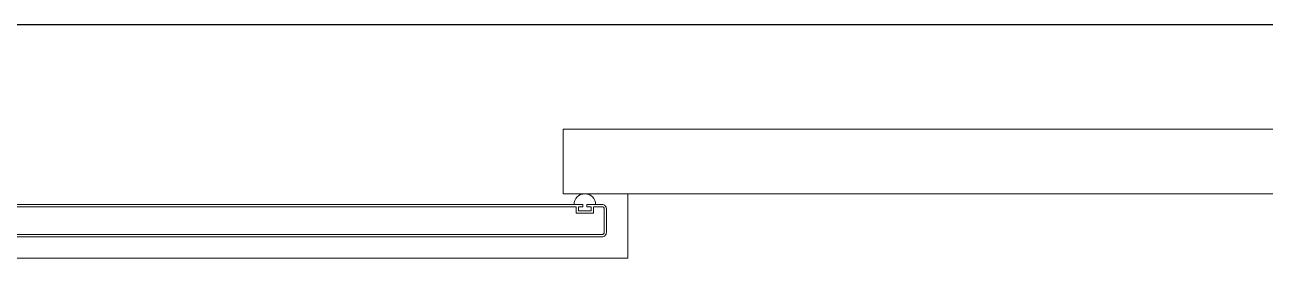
# Model space of a CAD drawing. Header units: metres. Extents: x -18745 to 220762, y -1579758 to -1356048.
# Drawn here: x 154054 to 156936, y -1404831 to -1404288 of the extents above; entities that cross this region are included whole.
import ezdxf

# ---------------------------------------------------------------- set-up
doc = ezdxf.new("R2010")
doc.units = ezdxf.units.M
doc.layers.get('0').update_dxf_attribs({"lineweight": 0})
doc.layers.add('A-100 - Copy$0$axes', color=8, linetype='Continuous')
doc.layers.add('A-100 - Copy$0$Walls', color=8, linetype='Continuous', lineweight=0)
doc.layers.add('A-100 - Copy$0$Wooden Joinery', color=8, linetype='Continuous', lineweight=0)

# ---------------------------------------------------------------- blocks, each defined once
blk = doc.blocks.new('A-100 - Copy')
at = {"layer": 'A-100 - Copy$0$axes'}
blk.add_line((178940.3, -1404287.7, 2.4), (95748.8, -1404287.7, 2.4), dxfattribs=at)
at = {"layer": 'A-100 - Copy$0$Walls', "ltscale": 10}
for p, q in [((159048.3, -1404531, 0), (155305, -1404531, 0)), ((155305, -1404681, 0), (155305, -1404531, 0)), ((159280, -1404681, 0), (155305, -1404681, 0))]:
    blk.add_line(p, q, dxfattribs=at)
at = {"layer": 'A-100 - Copy$0$Wooden Joinery', "elevation": 0}
blk.add_lwpolyline([(155455, -1404681), (155455, -1404831), (151055, -1404831), (151055, -1404681)], dxfattribs=at)
for points in [[(153340, -1404711), (153350, -1404711), (153350, -1404706), (153315, -1404706, 0.414214), (153305, -1404716), (153305, -1404771, 0.414214), (153315, -1404781), (155395, -1404781, 0.414214), (155405, -1404771), (155405, -1404716, 0.414214), (155395, -1404706), (155360, -1404706), (155360, -1404711), (155370, -1404711), (155370, -1404721), (155340, -1404721), (155340, -1404711), (155350, -1404711), (155350, -1404706), (153360, -1404706), (153360, -1404711), (153370, -1404711), (153370, -1404721), (153340, -1404721)], [(153375, -1404711), (155335, -1404711), (155335, -1404726), (155375, -1404726), (155375, -1404711), (155395, -1404711, -0.414214), (155400, -1404716), (155400, -1404771, -0.414214), (155395, -1404776), (153315, -1404776, -0.414214), (153310, -1404771), (153310, -1404716, -0.414214), (153315, -1404711), (153335, -1404711), (153335, -1404726), (153375, -1404726)]]:
    blk.add_lwpolyline(points, format="xyb", close=True, dxfattribs=at)
at = {"layer": 'A-100 - Copy$0$Wooden Joinery'}
blk.add_arc((155355, -1404706, 0), 25, 0, 180, dxfattribs=at)

msp = doc.modelspace()

# ---------------------------------------------------------------- block references
msp.add_blockref('A-100 - Copy', (0, 0))

doc.saveas('drawing.dxf')
